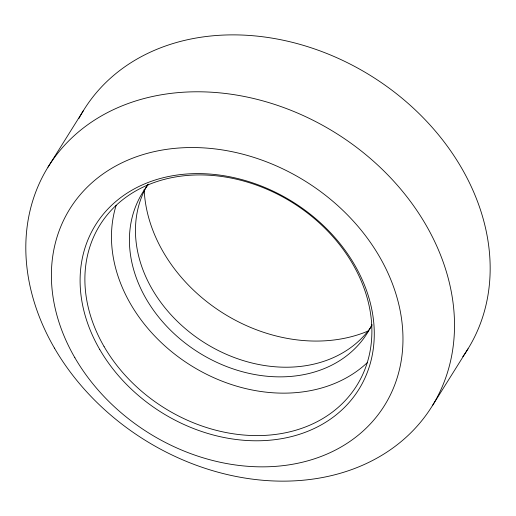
<?xml version="1.0" encoding="UTF-8"?>
<svg xmlns="http://www.w3.org/2000/svg" width="516" height="516" viewBox="0 0 516 516"><rect width="100%" height="100%" fill="white"/><g stroke="black" fill="none" stroke-linecap="round" stroke-linejoin="round"><path stroke-width="0.77" d="M47.975 167.184L83.605 110.289M432.395 405.711L468.025 348.816M367.631 362.329A151.433 121.021 32.1 0 1 190.997 365.547A151.433 121.021 32.1 0 1 116.132 205.368M368.663 330.795A151.433 121.021 32.1 0 1 222.886 313.019A151.433 121.021 32.1 0 1 144.164 189.269M78.903 118.506A226.208 180.781 32.1 0 1 370.765 75.717A226.208 180.781 32.1 0 1 462.794 356.704M371.946 325.635A132.509 105.896 32.1 0 1 204.581 342.785A132.509 105.896 32.1 0 1 147.634 184.631M371.991 324.564A132.509 105.896 32.1 0 1 198.544 352.428A132.509 105.896 32.1 0 1 148.627 184.16M104.064 346.526A151.433 121.021 32.1 0 0 352.647 391.657A151.433 121.021 32.1 0 0 228.504 177.569A151.433 121.021 32.1 0 0 104.064 346.526M99.749 349.487A155.219 124.053 32.1 0 0 354.55 395.746A155.219 124.053 32.1 0 0 227.298 176.304A155.219 124.053 32.1 0 0 99.749 349.487M54.451 348.1A226.208 180.781 32.1 0 0 425.771 415.515A226.208 180.781 32.1 0 0 240.327 95.724A226.208 180.781 32.1 0 0 54.451 348.1M74.878 357.736A185.508 148.253 32.1 0 0 379.395 413.026A185.508 148.253 32.1 0 0 227.317 150.769A185.508 148.253 32.1 0 0 74.878 357.736"/></g></svg>
